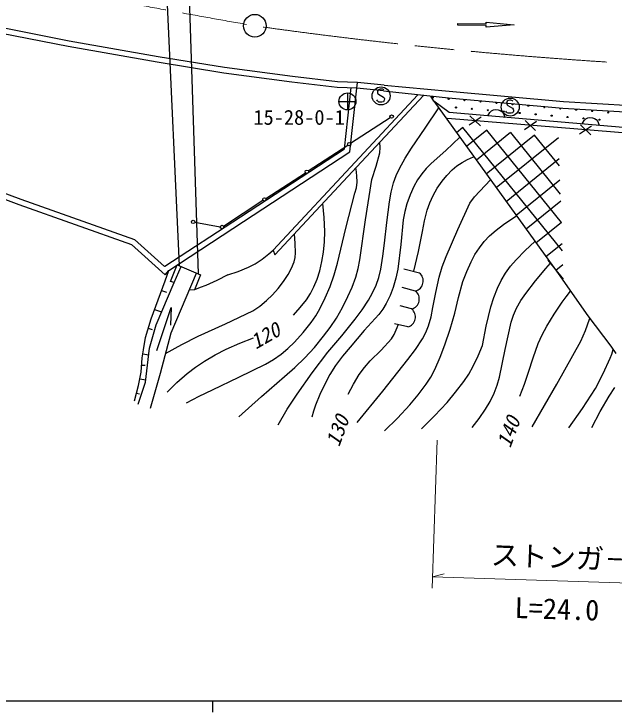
# Model space of a CAD drawing. Units: millimetres, scale not verified. Extents: x 40000 to 680000, y 20000 to 380000.
# Drawn here: x 250454 to 303490, y 204000 to 265716 of the extents above; entities that cross this region are included whole.
import ezdxf
from ezdxf.enums import TextEntityAlignment as Align

# ---------------------------------------------------------------- set-up
doc = ezdxf.new("R2010")
doc.units = ezdxf.units.MM
doc.header["$LTSCALE"] = 1000
doc.linetypes.add('CHAIN', pattern=[18.5, 12, -1.5, 3.5, -1.5])
for name, color, linetype, lineweight in [('M-BGD', 7, 'Continuous', 25), ('M-BMK', 2, 'CHAIN', 13), ('M-BMK-SRVR', 3, 'Continuous', 25), ('M-STR-HTXT', 7, 'Continuous', 13), ('M-STR-STRC', 7, 'Continuous', 25), ('M-TTL-BAND', 7, 'Continuous', 25)]:
    doc.layers.add(name, color=color, linetype=linetype, lineweight=lineweight)
doc.styles.add('ＭＳ ゴシック', font='')
doc.styles.get('ＭＳ ゴシック').set_extended_font_data('MS Gothic')

msp = doc.modelspace()

# ---------------------------------------------------------------- linework, layer by layer
at = {"layer": 'M-BGD'}
for p, q in [((263467, 278502), (265051, 243464)), ((266770, 242737), (265580, 278909)), ((255329, 263323), (249453, 264489)), ((255237, 262832), (249354, 263999)), ((263194, 261940), (255329, 263323)), ((263111, 261447), (255237, 262832)), ((269068, 260991), (263194, 261940)), ((268995, 260496), (263111, 261447)), ((275016, 259699), (268995, 260496)), ((275079, 260195), (269068, 260991)), ((279052, 259722), (275079, 260195)), ((279013, 259223), (275016, 259699)), ((280794, 259159), (279013, 259223)), ((280812, 259658), (279052, 259722)), ((279679, 253806), (280264, 259215)), ((280761, 259161), (280812, 259658)), ((283174, 259418), (280812, 259658)), ((283174, 259418), (288924, 258892)), ((280151, 253517), (280761, 259161)), ((283123, 258921), (280761, 259161)), ((282589, 258900), (282585, 258808)), ((282585, 258808), (282589, 258748)), ((282641, 258988), (282589, 258900)), ((282589, 258748), (282621, 258668)), ((282621, 258668), (282677, 258624)), ((282729, 259048), (282641, 258988)), ((282677, 258624), (283113, 258372)), ((282833, 259076), (282729, 259048)), ((282957, 259076), (282833, 259076)), ((283041, 259060), (282957, 259076)), ((283101, 259032), (283041, 259060)), ((283145, 258984), (283101, 259032)), ((283123, 258921), (288865, 258295)), ((288924, 258892), (299023, 257982)), ((286156, 258565), (280984, 253022)), ((286656, 258516), (281171, 252636)), ((282573, 258028), (282517, 258120)), ((282637, 257968), (282573, 258028)), ((283157, 258028), (283101, 257956)), ((283113, 258372), (283161, 258300)), ((283185, 258104), (283157, 258028)), ((283161, 258300), (283193, 258200)), ((283193, 258200), (283185, 258104)), ((287571, 257996), (287285, 258453)), ((288915, 256994), (287571, 257996)), ((287571, 257996), (298538, 242767)), ((288870, 258295), (298978, 257384)), ((294055, 258000), (294003, 257912)), ((294143, 258060), (294055, 258000)), ((294247, 258088), (294143, 258060)), ((294371, 258088), (294247, 258088)), ((294455, 258072), (294371, 258088)), ((294515, 258044), (294455, 258072)), ((294559, 257996), (294515, 258044)), ((299023, 257982), (309102, 257371)), ((282713, 257932), (282637, 257968)), ((282793, 257920), (282713, 257932)), ((282977, 257920), (282793, 257920)), ((283101, 257956), (282977, 257920)), ((286792, 255622), (287994, 257408)), ((294003, 257912), (293999, 257820)), ((293999, 257820), (294003, 257760)), ((294003, 257760), (294035, 257680)), ((294035, 257680), (294091, 257636)), ((294091, 257636), (294527, 257384)), ((294527, 257384), (294575, 257312)), ((298978, 257384), (309073, 256772)), ((313928, 254865), (288915, 256994)), ((292336, 256703), (292411, 256869)), ((292411, 256869), (292513, 257007)), ((292513, 257007), (292669, 257160)), ((292669, 257160), (292841, 257235)), ((292841, 257235), (293021, 257273)), ((293021, 257273), (293253, 257253)), ((293253, 257253), (293424, 257186)), ((293424, 257186), (293581, 257082)), ((293581, 257082), (293712, 256905)), ((293712, 256905), (293790, 256752)), ((293790, 256752), (293831, 256575)), ((293987, 257040), (293931, 257132)), ((294051, 256980), (293987, 257040)), ((294127, 256944), (294051, 256980)), ((294207, 256932), (294127, 256944)), ((294391, 256932), (294207, 256932)), ((294515, 256968), (294391, 256932)), ((294571, 257040), (294515, 256968)), ((294599, 257116), (294571, 257040)), ((294575, 257312), (294607, 257212)), ((294607, 257212), (294599, 257116)), ((280211, 254287), (283708, 256565)), ((313189, 254472), (288767, 256463)), ((290678, 255903), (291740, 256624)), ((291675, 255822), (290744, 256706)), ((295563, 255505), (296625, 256226)), ((296559, 255424), (295628, 256308)), ((300674, 255993), (300749, 256160)), ((300749, 256160), (300851, 256298)), ((300851, 256298), (301007, 256450)), ((301007, 256450), (301179, 256526)), ((301179, 256526), (301359, 256563)), ((301359, 256563), (301590, 256543)), ((301590, 256543), (301762, 256476)), ((301762, 256476), (301918, 256373)), ((301918, 256373), (302050, 256196)), ((302050, 256196), (302127, 256042)), ((285584, 253843), (286792, 255622)), ((290135, 255674), (289571, 255218)), ((298930, 244782), (290135, 255674)), ((300447, 255107), (301509, 255828)), ((301444, 255026), (300513, 255909)), ((302127, 256042), (302169, 255866)), ((292244, 255449), (290448, 253999)), ((294353, 255225), (291325, 252779)), ((296463, 255000), (292202, 251559)), ((298841, 247280), (292244, 255449)), ((298751, 249779), (294354, 255225)), ((298662, 252277), (296463, 255000)), ((282809, 253897), (282778, 254359)), ((289865, 254809), (288628, 253636)), ((298572, 254776), (293079, 250340)), ((270465, 247787), (279679, 253806)), ((276462, 251845), (279959, 254123)), ((282801, 253441), (282809, 253897)), ((285022, 252963), (285584, 253843)), ((270739, 247368), (280151, 253517)), ((282479, 252255), (282801, 253441)), ((288628, 253636), (287340, 252497)), ((290553, 252852), (291064, 253079)), ((273363, 244838), (280984, 253022)), ((281171, 252636), (273509, 244409)), ((284518, 252061), (285022, 252963)), ((287340, 252497), (286899, 252066)), ((289596, 252284), (290059, 252595)), ((290059, 252595), (290553, 252852)), ((298639, 252902), (293957, 249120)), ((280681, 252040), (280671, 252100)), ((280691, 251980), (280681, 252040)), ((280770, 251412), (280691, 251980)), ((282093, 251075), (282479, 252255)), ((284231, 251436), (284518, 252061)), ((286899, 252066), (286502, 251594)), ((288706, 251445), (289175, 251928)), ((289175, 251928), (289596, 252284)), ((272714, 249404), (276211, 251682)), ((280789, 250848), (280770, 251412)), ((284001, 250790), (284231, 251436)), ((286502, 251594), (286131, 251048)), ((288292, 250933), (288706, 251445)), ((247316, 250711), (251069, 249339)), ((280722, 250351), (280789, 250848)), ((281526, 247525), (282093, 251075)), ((283795, 249950), (284001, 250790)), ((286131, 251048), (285805, 250459)), ((287872, 250316), (288292, 250933)), ((292093, 250557), (292563, 251058)), ((298707, 251028), (294834, 247901)), ((247083, 250264), (250897, 248870)), ((280593, 249858), (280722, 250351)), ((283648, 249092), (283795, 249950)), ((285805, 250459), (285470, 249715)), ((287507, 249671), (287872, 250316)), ((291168, 249543), (291629, 250060)), ((291629, 250060), (292093, 250557)), ((251065, 249341), (261105, 245762)), ((279795, 246774), (280593, 249858)), ((285470, 249715), (285187, 248943)), ((287203, 249028), (287507, 249671)), ((290757, 248991), (291168, 249543)), ((250897, 248870), (260844, 245324)), ((268965, 246962), (272462, 249240)), ((277865, 247722), (277752, 248965)), ((283396, 247271), (283648, 249092)), ((285187, 248943), (284991, 248240)), ((286959, 248373), (287203, 249028)), ((289670, 246647), (290757, 248991)), ((298774, 249154), (295711, 246681)), ((284991, 248240), (284855, 247526)), ((286725, 247437), (286959, 248373)), ((263779, 243412), (270465, 247787)), ((277918, 246485), (277865, 247722)), ((281018, 243965), (281526, 247525)), ((284855, 247526), (284647, 245342)), ((293721, 247096), (294282, 247482)), ((294282, 247482), (294861, 247863)), ((264127, 243042), (270739, 247368)), ((266440, 247308), (268692, 246906)), ((283204, 245455), (283396, 247271)), ((286551, 246496), (286725, 247437)), ((293085, 246614), (293721, 247096)), ((298841, 247280), (296588, 245461)), ((275307, 245431), (275238, 246266)), ((277892, 245566), (277918, 246485)), ((279059, 243691), (279795, 246774)), ((286201, 244725), (286551, 246496)), ((288641, 244286), (289670, 246647)), ((292496, 246093), (293085, 246614)), ((261105, 245762), (263755, 243379)), ((292025, 245592), (292496, 246093)), ((260844, 245324), (263827, 242641)), ((275340, 244597), (275307, 245431)), ((277807, 244660), (277892, 245566)), ((283066, 244295), (283204, 245455)), ((284647, 245342), (284378, 243162)), ((291198, 244439), (291598, 245050)), ((291598, 245050), (292025, 245592)), ((295638, 244814), (296484, 245606)), ((298908, 245407), (297465, 244242)), ((272384, 244038), (272971, 244506)), ((272971, 244506), (273363, 244838)), ((273363, 244838), (273509, 244409)), ((275307, 244191), (275340, 244597)), ((277671, 243822), (277807, 244660)), ((285793, 242973), (286201, 244725)), ((290856, 243809), (291198, 244439)), ((294832, 243992), (295638, 244814)), ((271766, 243623), (272384, 244038)), ((274971, 243231), (275215, 243798)), ((275215, 243798), (275307, 244191)), ((277477, 243006), (277671, 243822)), ((280875, 243201), (281018, 243965)), ((282867, 243139), (283066, 244295)), ((288306, 243369), (288641, 244286)), ((290470, 242945), (290856, 243809)), ((294336, 243408), (294832, 243992)), ((299020, 242284), (297682, 243940)), ((263755, 243379), (263779, 243412)), ((264277, 242076), (264881, 243535)), ((264613, 241967), (265230, 243383)), ((264881, 243535), (266953, 242659)), ((270281, 242956), (271188, 243320)), ((271188, 243320), (271766, 243623)), ((274676, 242695), (274971, 243231)), ((278752, 242650), (279059, 243691)), ((280675, 242452), (280875, 243201)), ((284378, 243162), (284199, 242344)), ((288027, 242432), (288306, 243369)), ((293895, 242797), (294336, 243408)), ((296540, 242120), (297448, 243199)), ((297448, 243199), (297657, 243441)), ((297657, 243441), (297873, 243691)), ((298975, 243533), (298343, 243022)), ((263805, 242122), (264127, 243042)), ((263827, 242641), (264127, 243042)), ((264346, 237521), (266579, 242814)), ((266953, 242659), (266407, 241341)), ((269344, 242646), (268395, 242155)), ((269344, 242646), (270281, 242956)), ((274268, 242055), (274676, 242695)), ((277246, 242278), (277477, 243006)), ((278389, 241628), (278752, 242650)), ((282688, 242431), (282867, 243139)), ((286287, 242814), (284915, 243159)), ((290139, 242053), (290470, 242945)), ((293514, 242154), (293895, 242797)), ((298538, 242767), (301169, 239018)), ((262577, 238750), (263805, 242122)), ((263026, 238236), (264613, 241967)), ((264613, 241967), (264277, 242076)), ((268395, 242155), (267426, 241720)), ((273812, 241450), (274268, 242055)), ((276961, 241579), (277246, 242278)), ((280352, 241574), (280675, 242452)), ((282454, 241751), (282688, 242431)), ((284199, 242344), (283962, 241540)), ((287728, 241095), (288027, 242432)), ((289743, 240662), (290139, 242053)), ((293183, 241479), (293514, 242154)), ((295686, 241012), (296540, 242120)), ((266407, 241341), (265936, 241291)), ((266923, 241528), (266407, 241341)), ((267426, 241720), (266923, 241528)), ((273306, 240885), (273812, 241450)), ((276664, 240999), (276961, 241579)), ((277970, 240624), (278389, 241628)), ((279976, 240723), (280352, 241574)), ((282147, 241067), (282454, 241751)), ((283962, 241540), (283690, 240819)), ((285944, 241223), (284751, 241520)), ((292855, 240658), (293183, 241479)), ((263498, 241279), (263925, 241124)), ((272763, 240369), (273306, 240885)), ((276315, 240452), (276664, 240999)), ((279490, 239758), (279976, 240723)), ((281790, 240418), (282147, 241067)), ((283690, 240819), (283362, 240121)), ((287489, 239750), (287728, 241095)), ((295249, 240377), (295686, 241012)), ((298917, 240225), (299272, 240719)), ((299272, 240719), (299630, 241211)), ((272178, 239897), (272763, 240369)), ((275756, 239753), (276315, 240452)), ((277499, 239651), (277970, 240624)), ((281218, 239552), (281790, 240418)), ((283362, 240121), (283062, 239616)), ((289406, 239259), (289743, 240662)), ((292587, 239827), (292855, 240658)), ((294864, 239712), (295249, 240377)), ((298198, 239183), (298917, 240225)), ((262884, 239593), (263507, 239367)), ((263074, 235972), (264350, 239763)), ((264350, 239763), (264280, 238203)), ((269161, 238334), (271566, 239481)), ((271566, 239481), (272178, 239897)), ((275147, 239089), (275756, 239753)), ((277138, 239029), (277499, 239651)), ((278957, 238833), (279490, 239758)), ((280603, 238729), (281218, 239552)), ((283062, 239616), (282714, 239145)), ((285601, 239632), (284587, 239911)), ((287320, 238941), (287489, 239750)), ((292195, 238128), (292587, 239827)), ((294599, 239099), (294864, 239712)), ((276726, 238442), (277138, 239029)), ((282714, 239145), (281414, 237723)), ((287095, 238155), (287320, 238941)), ((288996, 237854), (289406, 239259)), ((294390, 238463), (294599, 239099)), ((297536, 238115), (298198, 239183)), ((301169, 239018), (303208, 236341)), ((262075, 237122), (262577, 238750)), ((262429, 236162), (263026, 238236)), ((266733, 237243), (269161, 238334)), ((276008, 237547), (276726, 238442)), ((278413, 238008), (278957, 238833)), ((279424, 237255), (280603, 238729)), ((285258, 238041), (284095, 238329)), ((284328, 238000), (284410, 238226)), ((293854, 236046), (294390, 238463)), ((300972, 237739), (301323, 238734)), ((301323, 238734), (301332, 238762)), ((301332, 238762), (301342, 238790)), ((262326, 237936), (262664, 237832)), ((277820, 237220), (278413, 238008)), ((281414, 237723), (280157, 236259)), ((284053, 237371), (284241, 237776)), ((284241, 237776), (284328, 238000)), ((286862, 237559), (287095, 238155)), ((288531, 236475), (288996, 237854)), ((291861, 236413), (292195, 238128)), ((297126, 237351), (297536, 238115)), ((300569, 236777), (300972, 237739)), ((261894, 236008), (262075, 237122)), ((263399, 233963), (264346, 237521)), ((265280, 236490), (266733, 237243)), ((270403, 236601), (271613, 237069)), ((275243, 236690), (276008, 237547)), ((277004, 236237), (277820, 237220)), ((278202, 235823), (279424, 237255)), ((282896, 235996), (283812, 236995)), ((283812, 236995), (284053, 237371)), ((286575, 236988), (286862, 237559)), ((296774, 236569), (297126, 237351)), ((263857, 235685), (265280, 236490)), ((269218, 236081), (270403, 236601)), ((274673, 236146), (275243, 236690)), ((285951, 236054), (286575, 236988)), ((288121, 235369), (288531, 236475)), ((291483, 235487), (291861, 236413)), ((296329, 235315), (296774, 236569)), ((298434, 232984), (300569, 236777)), ((261780, 235302), (261894, 236008)), ((262093, 233169), (262429, 236162)), ((268236, 235575), (269218, 236081)), ((274063, 235648), (274673, 236146)), ((276150, 235301), (277004, 236237)), ((276819, 233979), (278202, 235823)), ((280157, 236259), (279492, 235471)), ((281942, 235047), (282896, 235996)), ((285275, 235154), (285951, 236054)), ((293379, 233619), (293854, 236046)), ((303208, 236341), (303646, 235710)), ((303282, 235652), (303420, 236037)), ((261696, 234043), (261780, 235302)), ((261837, 235655), (262363, 235570)), ((267290, 235019), (268236, 235575)), ((272676, 234763), (273383, 235178)), ((273383, 235178), (274063, 235648)), ((275274, 234456), (276150, 235301)), ((279492, 235471), (278870, 234640)), ((283055, 232363), (285275, 235154)), ((287655, 234284), (288121, 235369)), ((291046, 234579), (291483, 235487)), ((295941, 234042), (296329, 235315)), ((302527, 233933), (303140, 235279)), ((303140, 235279), (303282, 235652)), ((261738, 234673), (262050, 234652)), ((266501, 234493), (267290, 235019)), ((270341, 233591), (272676, 234763)), ((278870, 234640), (278377, 233832)), ((281423, 234452), (281942, 235047)), ((290654, 233885), (291046, 234579)), ((261467, 232878), (261696, 234043)), ((262533, 230853), (263399, 233963)), ((264857, 233123), (265756, 233926)), ((265756, 233926), (266501, 234493)), ((274363, 233659), (275274, 234456)), ((275485, 232100), (276819, 233979)), ((280959, 233828), (281423, 234452)), ((287293, 233618), (287655, 234284)), ((295576, 232974), (295941, 234042)), ((301860, 232613), (302527, 233933)), ((261581, 233461), (262114, 233356)), ((267990, 232478), (270341, 233591)), ((272321, 231896), (274363, 233659)), ((278377, 233832), (277935, 232991)), ((280448, 232986), (280959, 233828)), ((286877, 232981), (287293, 233618)), ((290216, 233231), (290654, 233885)), ((293162, 232892), (293379, 233619)), ((261097, 231505), (261467, 232878)), ((261440, 231207), (262093, 233169)), ((263997, 232275), (264857, 233123)), ((277935, 232991), (277496, 232082)), ((279987, 232112), (280448, 232986)), ((286178, 232053), (286877, 232981)), ((289492, 232275), (290216, 233231)), ((292891, 232194), (293162, 232892)), ((295158, 231935), (295576, 232974)), ((296240, 229213), (298434, 232984)), ((303056, 231929), (303559, 232684)), ((261282, 232191), (261549, 232119)), ((266825, 231932), (267990, 232478)), ((274612, 230764), (275485, 232100)), ((277496, 232082), (277109, 231143)), ((280783, 229603), (283055, 232363)), ((285435, 231166), (286178, 232053)), ((288727, 231364), (289492, 232275)), ((292541, 231466), (292891, 232194)), ((300692, 230846), (301860, 232613)), ((265699, 231338), (266825, 231932)), ((270330, 230097), (272321, 231896)), ((292138, 230768), (292541, 231466)), ((302265, 230562), (303056, 231929)), ((277109, 231143), (276936, 230604)), ((284339, 229993), (285435, 231166)), ((287615, 230180), (288727, 231364)), ((299483, 229124), (300692, 230846)), ((273795, 229404), (274612, 230764)), ((276936, 230604), (276783, 230058)), ((291571, 229950), (292138, 230768)), ((301526, 229166), (302265, 230562)), ((283199, 228860), (284339, 229993)), ((286458, 229037), (287615, 230180)), ((290952, 229165), (291571, 229950))]:
    msp.add_line(p, q, dxfattribs=at)
for centre, radius in [((282897, 258468), 796), ((287464, 258329), 49.8), ((288873, 258209), 49.8), ((290282, 258089), 49.8), ((291691, 257969), 49.8), ((294311, 257480), 796), ((289517, 257444), 49.8), ((290926, 257324), 49.8), ((293100, 257849), 49.8), ((294509, 257729), 49.8), ((295918, 257609), 49.8), ((283834, 256647), 150), ((292336, 257204), 49.8), ((293745, 257084), 49.8), ((295154, 256964), 49.8), ((296563, 256845), 49.8), ((297972, 256725), 49.8), ((300146, 257249), 49.8), ((301555, 257129), 49.8), ((302964, 257009), 49.8), ((299381, 256605), 49.8), ((300790, 256485), 49.8), ((302199, 256365), 49.8), ((280085, 254205), 150), ((276336, 251764), 150), ((272588, 249322), 150), ((266293, 247334), 150), ((268839, 246880), 150), ((268839, 246880), 150)]:
    msp.add_circle(centre, radius, dxfattribs=at)
for centre, radius, start, end in [((288108, 257564), 49.8, 353.44974, 113.12482), ((297327, 257489), 49.8, 109.26355, 60.28918), ((298737, 257369), 49.8, 127.73981, 41.81293), ((285713, 242105), 912, 284.70422, 50.96429), ((285370, 240515), 912, 284.70422, 50.96429), ((285027, 238924), 912, 284.70422, 50.96429)]:
    msp.add_arc(centre, radius, start, end, dxfattribs=at)
at = {"layer": 'M-BMK'}
for centre, radius, start, end in [((403572, 1023507), 770209, 252.78021, 260.08868), ((329259, 671063), 410450, 262.04889, 275.91589)]:
    msp.add_arc(centre, radius, start, end, dxfattribs=at)
at = {"layer": 'M-BMK-SRVR'}
for p, q in [((279929, 258735), (279929, 257235)), ((279179, 257985), (280679, 257985))]:
    msp.add_line(p, q, dxfattribs=at)
for centre, radius in [((271742, 264676), 1000), ((279929, 257985), 750)]:
    msp.add_circle(centre, radius, dxfattribs=at)
at = {"layer": 'M-STR-HTXT'}
for p, q in [((287848, 228041), (287425, 214956)), ((287457, 215956), (288466, 216211)), ((287457, 215956), (312821, 215136))]:
    msp.add_line(p, q, dxfattribs=at)
at = {"layer": 'M-STR-STRC'}
for p, q in [((289677, 264713), (289678, 264863)), ((289678, 264863), (292178, 264849)), ((294677, 264761), (292176, 264550)), ((292178, 264849), (292179, 264999)), ((292179, 264999), (294677, 264761)), ((292177, 264699), (289677, 264713)), ((292176, 264550), (292177, 264699))]:
    msp.add_line(p, q, dxfattribs=at)
at = {"layer": 'M-TTL-BAND'}
for p, q in [((40000, 205000), (579000, 205000)), ((268000, 205000), (268000, 204000))]:
    msp.add_line(p, q, dxfattribs=at)

# ---------------------------------------------------------------- texts
at = {"layer": 'M-BGD', "style": 'ＭＳ ゴシック'}
msp.add_text('15-28-0-1', height=1320, dxfattribs=at).set_placement((271616, 255522), align=Align.BOTTOM_LEFT)
at = {"layer": 'M-BGD', "style": 'ＭＳ ゴシック', "oblique": 15}
for s, rotation, p in [('120', 29.9, (272013, 235684)), ('130', 69.8, (279566, 227238)), ('140', 69.8, (294688, 227136))]:
    msp.add_text(s, height=1320, rotation=rotation, dxfattribs=at).set_placement(p, align=Align.BOTTOM_LEFT)
at = {"layer": 'M-STR-HTXT', "style": 'ＭＳ ゴシック'}
for s, rotation, p in [('ストンガ－ド', 357.7, (292554, 216462)), ('L=24.0', 358.2, (294665, 211769))]:
    msp.add_text(s, height=1833, rotation=rotation, dxfattribs=at).set_placement(p, align=Align.BOTTOM_LEFT)

doc.saveas('drawing.dxf')
